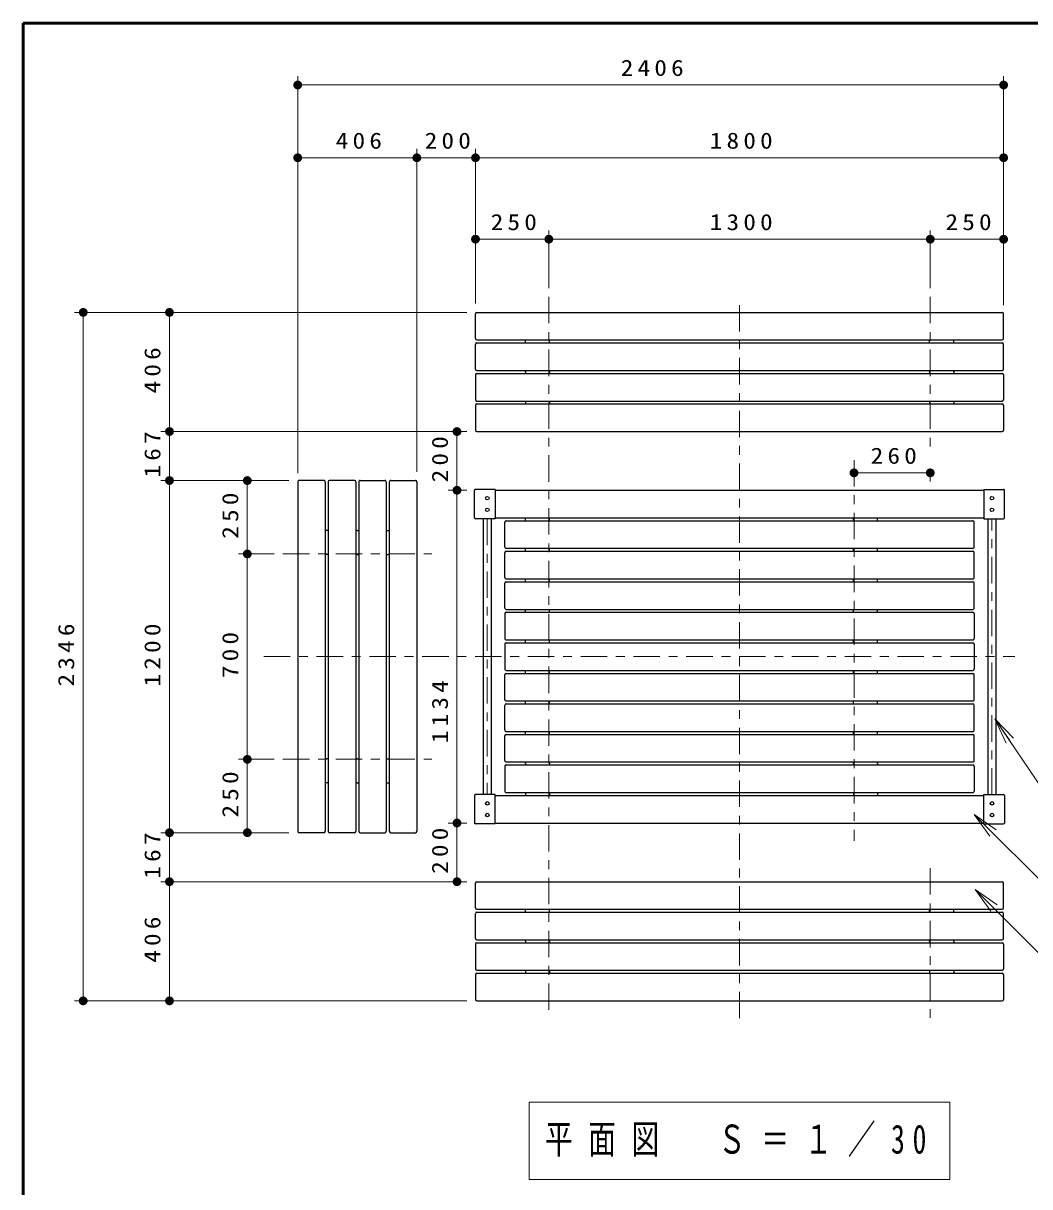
# Model space of a CAD drawing. Units: millimetres on the paper, with parts at other scales. Extents: x -365 to 0, y 0 to 257.
# Drawn here: x -365 to -250.7, y 124.8 to 257 of the extents above; entities that cross this region are included whole.
import ezdxf

# ---------------------------------------------------------------- set-up
doc = ezdxf.new("R2010")
doc.units = ezdxf.units.MM
doc.linetypes.add('USER2', pattern=[6, 3, -1, 1, -1])
doc.layers.add('LY_1', color=7, linetype='Continuous', lineweight=25)
doc.layers.add('LY_4', color=7, linetype='Continuous', lineweight=13)
doc.styles.add('ＭＳ ゴシック', font='')
doc.styles.get('ＭＳ ゴシック').set_extended_font_data('MS Gothic')

# ---------------------------------------------------------------- blocks, each defined once
blk = doc.blocks.new('filled_dot')
at = {"color": 0, "linetype": 'Continuous', "lineweight": -2, "const_width": 1.25}
blk.add_lwpolyline([(-0.625, 0, 1), (0.625, 0, 1)], format="xyb", close=True, dxfattribs=at)

msp = doc.modelspace()

# ---------------------------------------------------------------- linework, layer by layer
at = {"layer": 'LY_1', "lineweight": 13}
for p, q in [((-333.822, 205.892), (-333.822, 250.989)), ((-333.822, 249.989), (-253.622, 249.989)), ((-253.622, 224.992), (-253.622, 250.989)), ((-320.288, 206.059), (-320.288, 242.723)), ((-313.622, 225.159), (-313.622, 242.723)), ((-253.622, 225.159), (-253.622, 242.723)), ((-333.822, 241.723), (-320.288, 241.723)), ((-320.288, 241.723), (-313.622, 241.723)), ((-313.622, 241.723), (-253.622, 241.723)), ((-313.622, 225.159), (-313.622, 233.473)), ((-305.288, 226.926), (-305.288, 233.473)), ((-261.955, 226.926), (-261.955, 233.473)), ((-253.622, 225.159), (-253.622, 233.473)), ((-313.622, 232.473), (-305.288, 232.473)), ((-305.288, 232.473), (-261.955, 232.473)), ((-261.955, 232.473), (-253.622, 232.473)), ((-314.622, 224.159), (-359.188, 224.159)), ((-358.188, 145.959), (-358.188, 224.159)), ((-348.39, 210.625), (-348.39, 224.159)), ((-314.622, 210.625), (-349.39, 210.625)), ((-348.39, 205.059), (-348.39, 210.625)), ((-314.622, 210.625), (-316.726, 210.625)), ((-315.726, 203.959), (-315.726, 210.625)), ((-270.622, 206.392), (-270.622, 204.934)), ((-261.955, 206.392), (-261.955, 204.934)), ((-334.822, 205.059), (-349.39, 205.059)), ((-348.39, 165.059), (-348.39, 205.059)), ((-334.822, 205.059), (-340.545, 205.059)), ((-339.545, 196.725), (-339.545, 205.059)), ((-261.955, 205.934), (-270.622, 205.934)), ((-314.622, 203.959), (-316.726, 203.959)), ((-315.726, 166.159), (-315.726, 203.959)), ((-336.499, 196.725), (-340.545, 196.725)), ((-339.545, 173.392), (-339.545, 196.725)), ((-254.61, 178.008), (-252.935, 175.519)), ((-254.61, 178.008), (-252.52, 175.798)), ((-253.35, 175.24), (-254.61, 178.008)), ((-336.499, 173.392), (-340.545, 173.392)), ((-339.545, 165.059), (-339.545, 173.392)), ((-256.954, 167.139), (-254.833, 165.018)), ((-256.954, 167.139), (-254.479, 165.371)), ((-255.186, 164.664), (-256.954, 167.139)), ((-314.622, 166.159), (-316.726, 166.159)), ((-315.726, 159.492), (-315.726, 166.159)), ((-334.822, 165.059), (-349.39, 165.059)), ((-348.39, 159.492), (-348.39, 165.059)), ((-334.822, 165.059), (-340.545, 165.059)), ((-314.622, 159.492), (-349.39, 159.492)), ((-348.39, 145.959), (-348.39, 159.492)), ((-314.622, 159.492), (-316.726, 159.492)), ((-256.85, 158.618), (-254.729, 156.496)), ((-256.85, 158.618), (-254.375, 156.85)), ((-255.082, 156.143), (-256.85, 158.618)), ((-314.622, 145.959), (-359.188, 145.959)), ((-307.522, 134.459), (-307.522, 125.659)), ((-259.722, 134.459), (-307.522, 134.459)), ((-259.722, 125.659), (-259.722, 134.459)), ((-307.522, 125.659), (-259.722, 125.659))]:
    msp.add_line(p, q, dxfattribs=at)
at = {"layer": 'LY_1', "linetype": 'USER2', "lineweight": 13}
for p, q in [((-305.288, 225.926), (-305.288, 143.985)), ((-283.622, 143.985), (-283.622, 225.926)), ((-261.955, 225.926), (-261.955, 208.659)), ((-270.622, 207.392), (-270.622, 164.118)), ((-312.288, 200.725), (-312.288, 169.392)), ((-254.956, 169.392), (-254.955, 200.725)), ((-335.499, 196.725), (-318.577, 196.725)), ((-337.671, 185.059), (-252.35, 185.059)), ((-335.499, 173.392), (-318.577, 173.392)), ((-261.955, 161.031), (-261.955, 143.985))]:
    msp.add_line(p, q, dxfattribs=at)
at = {"layer": 'LY_1', "color": 4}
for p, q in [((-313.622, 221.192), (-313.622, 223.992)), ((-313.455, 224.159), (-253.789, 224.159)), ((-253.622, 221.192), (-253.622, 223.992)), ((-313.455, 221.025), (-253.789, 221.025)), ((-313.622, 217.725), (-313.622, 220.525)), ((-313.455, 220.692), (-253.789, 220.692)), ((-253.622, 217.725), (-253.622, 220.525)), ((-313.622, 217.059), (-313.622, 214.259)), ((-313.455, 217.559), (-253.789, 217.559)), ((-313.455, 217.225), (-253.789, 217.225)), ((-253.622, 217.059), (-253.622, 214.259)), ((-313.455, 214.092), (-253.789, 214.092)), ((-313.622, 213.592), (-313.622, 210.792)), ((-313.455, 213.759), (-253.789, 213.759)), ((-253.622, 213.592), (-253.622, 210.792)), ((-313.455, 210.625), (-253.789, 210.625)), ((-333.821, 204.892), (-333.821, 165.225)), ((-330.855, 205.058), (-333.655, 205.058)), ((-330.688, 204.892), (-330.688, 165.225)), ((-330.355, 204.892), (-330.355, 165.225)), ((-327.388, 205.058), (-330.188, 205.058)), ((-327.222, 204.892), (-327.222, 165.225)), ((-326.888, 204.892), (-326.888, 165.225)), ((-326.722, 205.058), (-323.922, 205.058)), ((-323.755, 204.892), (-323.755, 165.225)), ((-323.422, 204.892), (-323.422, 165.225)), ((-323.255, 205.058), (-320.455, 205.058)), ((-320.288, 204.892), (-320.288, 165.225)), ((-313.722, 200.825), (-313.722, 203.959)), ((-311.388, 203.959), (-255.855, 203.959)), ((-253.522, 200.825), (-253.522, 203.959)), ((-311.388, 200.825), (-255.855, 200.825)), ((-310.288, 197.525), (-310.288, 200.325)), ((-310.122, 200.492), (-257.122, 200.492)), ((-256.955, 197.525), (-256.955, 200.325)), ((-310.122, 197.359), (-257.122, 197.359)), ((-310.122, 197.025), (-257.122, 197.025)), ((-310.288, 194.059), (-310.288, 196.859)), ((-256.955, 194.059), (-256.955, 196.859)), ((-310.288, 190.592), (-310.288, 193.392)), ((-310.122, 193.892), (-257.122, 193.892)), ((-310.122, 193.559), (-257.122, 193.559)), ((-256.955, 190.592), (-256.955, 193.392)), ((-310.122, 190.425), (-257.122, 190.425)), ((-310.288, 189.925), (-310.288, 187.125)), ((-310.122, 190.092), (-257.122, 190.092)), ((-256.955, 189.925), (-256.955, 187.125)), ((-310.288, 186.459), (-310.288, 183.659)), ((-310.122, 186.959), (-257.122, 186.959)), ((-310.122, 186.625), (-257.122, 186.625)), ((-256.955, 186.459), (-256.955, 183.659)), ((-310.288, 180.192), (-310.288, 182.992)), ((-310.122, 183.492), (-257.122, 183.492)), ((-310.122, 183.159), (-257.122, 183.159)), ((-256.955, 180.192), (-256.955, 182.992)), ((-310.122, 180.025), (-257.122, 180.025)), ((-310.288, 176.725), (-310.288, 179.525)), ((-310.122, 179.692), (-257.122, 179.692)), ((-256.955, 176.725), (-256.955, 179.525)), ((-310.288, 173.259), (-310.288, 176.059)), ((-310.122, 176.559), (-257.122, 176.559)), ((-310.122, 176.225), (-257.122, 176.225)), ((-256.955, 173.259), (-256.955, 176.059)), ((-310.288, 172.592), (-310.288, 169.792)), ((-310.122, 173.092), (-257.122, 173.092)), ((-310.122, 172.759), (-257.122, 172.759)), ((-256.955, 172.592), (-256.955, 169.792)), ((-313.722, 169.292), (-313.722, 166.159)), ((-311.388, 169.292), (-255.855, 169.292)), ((-310.122, 169.625), (-257.122, 169.625)), ((-253.522, 169.292), (-253.522, 166.159)), ((-311.388, 166.159), (-255.855, 166.159)), ((-330.855, 165.059), (-333.655, 165.059)), ((-327.388, 165.059), (-330.188, 165.059)), ((-326.722, 165.059), (-323.922, 165.059)), ((-323.255, 165.059), (-320.455, 165.059)), ((-313.622, 156.525), (-313.622, 159.325)), ((-313.455, 159.492), (-253.789, 159.492)), ((-253.622, 156.525), (-253.622, 159.325)), ((-313.455, 156.358), (-253.789, 156.358)), ((-313.455, 156.025), (-253.789, 156.025)), ((-313.622, 153.058), (-313.622, 155.858)), ((-253.622, 153.058), (-253.622, 155.858)), ((-313.622, 152.392), (-313.622, 149.592)), ((-313.455, 152.892), (-253.789, 152.892)), ((-313.455, 152.558), (-253.789, 152.558)), ((-253.622, 152.392), (-253.622, 149.592)), ((-313.455, 149.425), (-253.789, 149.425)), ((-313.622, 148.925), (-313.622, 146.125)), ((-313.455, 149.092), (-253.789, 149.092)), ((-253.622, 148.925), (-253.622, 146.125)), ((-313.455, 145.959), (-253.789, 145.959))]:
    msp.add_line(p, q, dxfattribs=at)
at = {"layer": 'LY_1'}
for p, q in [((-307.955, 220.692), (-307.955, 221.025)), ((-305.213, 220.692), (-305.213, 221.025)), ((-262.03, 220.692), (-262.03, 221.025)), ((-259.289, 220.692), (-259.289, 221.025)), ((-307.955, 217.392), (-307.955, 217.559)), ((-307.955, 217.392), (-307.955, 217.225)), ((-305.213, 217.392), (-305.213, 217.559)), ((-305.213, 217.392), (-305.213, 217.225)), ((-262.03, 217.392), (-262.03, 217.559)), ((-262.03, 217.392), (-262.03, 217.225)), ((-259.289, 217.392), (-259.289, 217.559)), ((-259.289, 217.392), (-259.289, 217.225)), ((-307.955, 214.092), (-307.955, 213.759)), ((-305.213, 214.092), (-305.213, 213.759)), ((-262.03, 214.092), (-262.03, 213.759)), ((-259.289, 214.092), (-259.289, 213.759)), ((-311.388, 204.059), (-313.622, 204.059)), ((-311.388, 204.059), (-311.388, 200.725)), ((-255.855, 204.059), (-253.621, 204.059)), ((-255.855, 204.059), (-255.855, 200.725)), ((-311.388, 200.725), (-313.622, 200.725)), ((-312.741, 200.725), (-312.741, 169.392)), ((-311.834, 200.725), (-311.835, 169.392)), ((-307.955, 200.492), (-307.955, 200.825)), ((-305.213, 200.492), (-305.213, 200.825)), ((-270.697, 200.492), (-270.697, 200.825)), ((-267.955, 200.492), (-267.955, 200.825)), ((-255.855, 200.725), (-253.622, 200.725)), ((-255.408, 200.725), (-255.409, 169.392)), ((-254.502, 200.725), (-254.502, 169.392)), ((-330.355, 199.392), (-330.688, 199.392)), ((-327.055, 199.392), (-327.222, 199.392)), ((-327.055, 199.392), (-326.888, 199.392)), ((-323.755, 199.392), (-323.422, 199.392)), ((-307.955, 197.025), (-307.955, 197.359)), ((-305.213, 197.025), (-305.213, 197.359)), ((-270.697, 197.025), (-270.697, 197.359)), ((-267.955, 197.025), (-267.955, 197.359)), ((-330.355, 196.65), (-330.688, 196.65)), ((-327.055, 196.65), (-327.222, 196.65)), ((-327.055, 196.65), (-326.888, 196.65)), ((-323.755, 196.65), (-323.422, 196.65)), ((-307.955, 193.559), (-307.955, 193.892)), ((-305.213, 193.559), (-305.213, 193.892)), ((-270.697, 193.559), (-270.697, 193.892)), ((-267.955, 193.559), (-267.955, 193.892)), ((-307.955, 190.092), (-307.955, 190.425)), ((-305.213, 190.092), (-305.213, 190.425)), ((-270.697, 190.092), (-270.697, 190.425)), ((-267.955, 190.092), (-267.955, 190.425)), ((-307.955, 186.625), (-307.955, 186.959)), ((-305.213, 186.625), (-305.213, 186.959)), ((-270.697, 186.625), (-270.697, 186.959)), ((-267.955, 186.625), (-267.955, 186.959)), ((-307.955, 183.159), (-307.955, 183.492)), ((-305.213, 183.159), (-305.213, 183.492)), ((-270.697, 183.159), (-270.697, 183.492)), ((-267.955, 183.159), (-267.955, 183.492)), ((-307.955, 179.692), (-307.955, 180.025)), ((-305.213, 179.692), (-305.213, 180.025)), ((-270.697, 179.692), (-270.697, 180.025)), ((-267.955, 179.692), (-267.955, 180.025)), ((-307.955, 176.225), (-307.955, 176.559)), ((-305.213, 176.225), (-305.213, 176.559)), ((-270.697, 176.225), (-270.697, 176.559)), ((-267.955, 176.225), (-267.955, 176.559)), ((-330.355, 173.467), (-330.688, 173.467)), ((-327.055, 173.467), (-327.222, 173.467)), ((-327.055, 173.467), (-326.888, 173.467)), ((-323.755, 173.467), (-323.422, 173.467)), ((-307.955, 172.925), (-307.955, 173.092)), ((-307.955, 172.925), (-307.955, 172.759)), ((-305.213, 172.925), (-305.213, 173.092)), ((-305.213, 172.925), (-305.213, 172.759)), ((-270.697, 172.925), (-270.697, 173.092)), ((-270.697, 172.925), (-270.697, 172.759)), ((-267.955, 172.925), (-267.955, 173.092)), ((-267.955, 172.925), (-267.955, 172.759)), ((-330.355, 170.725), (-330.688, 170.725)), ((-327.055, 170.725), (-327.222, 170.725)), ((-327.055, 170.725), (-326.888, 170.725)), ((-323.755, 170.725), (-323.422, 170.725)), ((-311.388, 169.392), (-313.622, 169.392)), ((-311.388, 166.059), (-311.388, 169.392)), ((-307.955, 169.625), (-307.955, 169.292)), ((-305.213, 169.625), (-305.213, 169.292)), ((-270.697, 169.625), (-270.697, 169.292)), ((-267.955, 169.625), (-267.955, 169.292)), ((-255.855, 166.059), (-255.855, 169.392)), ((-255.855, 169.392), (-253.622, 169.392)), ((-311.388, 166.059), (-313.622, 166.059)), ((-255.855, 166.059), (-253.621, 166.059)), ((-307.955, 156.025), (-307.955, 156.358)), ((-305.213, 156.025), (-305.213, 156.358)), ((-262.03, 156.025), (-262.03, 156.358)), ((-259.289, 156.025), (-259.289, 156.358)), ((-307.955, 152.725), (-307.955, 152.892)), ((-307.955, 152.725), (-307.955, 152.558)), ((-305.213, 152.725), (-305.213, 152.892)), ((-305.213, 152.725), (-305.213, 152.558)), ((-262.03, 152.725), (-262.03, 152.892)), ((-262.03, 152.725), (-262.03, 152.558)), ((-259.289, 152.725), (-259.289, 152.892)), ((-259.289, 152.725), (-259.289, 152.558)), ((-307.955, 149.425), (-307.955, 149.092)), ((-305.213, 149.425), (-305.213, 149.092)), ((-262.03, 149.425), (-262.03, 149.092)), ((-259.289, 149.425), (-259.289, 149.092))]:
    msp.add_line(p, q, dxfattribs=at)
at = {"layer": 'LY_1', "lineweight": 13}
for points in [[(-254.61, 178.008), (-249.14, 169.879), (-216.107, 169.879)], [(-256.954, 167.139), (-248.063, 158.249), (-209.058, 158.249)], [(-256.85, 158.618), (-248.063, 149.831), (-209.047, 149.831)]]:
    msp.add_lwpolyline(points, dxfattribs=at)
at = {"layer": 'LY_1'}
for centre in [(-312.288, 203.059), (-254.955, 203.059), (-312.288, 201.725), (-254.955, 201.725), (-312.288, 168.392), (-254.955, 168.392), (-312.288, 167.059), (-254.955, 167.059)]:
    msp.add_circle(centre, 0.2, dxfattribs=at)
at = {"layer": 'LY_1', "color": 4}
for centre, start, end in [((-313.455, 223.992), 90, 180), ((-253.789, 223.992), 360, 90), ((-313.455, 221.192), 180, 270), ((-253.789, 221.192), 270, 0), ((-313.455, 220.525), 90, 180), ((-253.789, 220.525), 360, 90), ((-313.455, 217.725), 180, 270), ((-313.455, 217.059), 90, 180), ((-253.789, 217.725), 270, 0), ((-253.789, 217.059), 360, 90), ((-313.455, 214.259), 180, 270), ((-253.789, 214.259), 270, 0), ((-313.455, 213.592), 90, 180), ((-253.789, 213.592), 360, 90), ((-313.455, 210.792), 180, 270), ((-253.789, 210.792), 270, 0), ((-333.655, 204.892), 89.99999, 180), ((-330.855, 204.892), 0, 90.00001), ((-330.188, 204.892), 89.99999, 180), ((-327.388, 204.892), 0, 90.00001), ((-326.722, 204.892), 89.99999, 180), ((-323.922, 204.892), 0, 90.00001), ((-323.255, 204.892), 89.99999, 180), ((-320.455, 204.892), 0, 90.00001), ((-310.122, 200.325), 90, 180), ((-257.122, 200.325), 360, 90), ((-310.122, 197.525), 179.99999, 270), ((-310.122, 196.859), 90, 180), ((-257.122, 197.525), 270, 0.00001), ((-257.122, 196.859), 360, 90), ((-310.122, 194.059), 179.99999, 270), ((-310.122, 193.392), 90, 180), ((-257.122, 194.059), 270, 0.00001), ((-257.122, 193.392), 360, 90), ((-310.122, 190.592), 179.99999, 270), ((-257.122, 190.592), 270, 0.00001), ((-310.122, 189.925), 90, 180), ((-257.122, 189.925), 360, 90), ((-310.122, 187.125), 179.99999, 270), ((-310.122, 186.459), 90, 180), ((-257.122, 187.125), 270, 0.00001), ((-257.122, 186.459), 360, 90), ((-310.122, 183.659), 179.99999, 270), ((-310.122, 182.992), 90, 180), ((-257.122, 183.659), 270, 0.00001), ((-257.122, 182.992), 360, 90), ((-310.122, 180.192), 179.99999, 270), ((-257.122, 180.192), 270, 0.00001), ((-310.122, 179.525), 90, 180), ((-257.122, 179.525), 360, 90), ((-310.122, 176.725), 179.99999, 270), ((-310.122, 176.059), 90, 180), ((-257.122, 176.725), 270, 0.00001), ((-257.122, 176.059), 360, 90), ((-310.122, 173.259), 179.99999, 270), ((-257.122, 173.259), 270, 0.00001), ((-310.122, 172.592), 90, 180), ((-257.122, 172.592), 360, 90), ((-310.122, 169.792), 179.99999, 270), ((-257.122, 169.792), 270, 0.00001), ((-333.655, 165.225), 180, 270), ((-330.855, 165.225), 270, 0), ((-330.188, 165.225), 180, 270), ((-327.388, 165.225), 270, 0), ((-326.722, 165.225), 180, 270), ((-323.922, 165.225), 270, 0), ((-323.255, 165.225), 180, 270), ((-320.455, 165.225), 270, 0), ((-313.455, 159.325), 90, 180), ((-253.789, 159.325), 360, 90), ((-313.455, 156.525), 180, 270), ((-313.455, 155.858), 90, 180), ((-253.789, 156.525), 270, 0), ((-253.789, 155.858), 360, 90), ((-313.455, 153.058), 180, 270), ((-313.455, 152.392), 90, 180), ((-253.789, 153.058), 270, 0), ((-253.789, 152.392), 360, 90), ((-313.455, 149.592), 180, 270), ((-253.789, 149.592), 270, 0), ((-313.455, 148.925), 90, 180), ((-253.789, 148.925), 360, 90), ((-313.455, 146.125), 180, 270), ((-253.789, 146.125), 270, 0)]:
    msp.add_arc(centre, 0.167, start, end, dxfattribs=at)
at = {"layer": 'LY_1'}
for centre, start, end in [((-313.622, 203.959), 90.00112, 180.00112), ((-253.621, 203.959), 359.99888, 89.99888), ((-313.622, 200.825), 180.00112, 270.00112), ((-253.622, 200.825), 269.99888, 359.99888), ((-313.622, 169.292), 89.99888, 179.99888), ((-253.622, 169.292), 0.00112, 90.00112), ((-313.622, 166.159), 179.99888, 269.99888), ((-253.621, 166.159), 270.00112, 0.00112)]:
    msp.add_arc(centre, 0.1, start, end, dxfattribs=at)
at = {"layer": 'LY_4', "lineweight": 50}
for p, q in [((-365, 257), (-365, 0)), ((0, 257), (-365, 257))]:
    msp.add_line(p, q, dxfattribs=at)

# ---------------------------------------------------------------- block references
at = {"layer": 'LY_1', "lineweight": 13, "xscale": 0.4, "yscale": 0.4}
for p in [(-333.822, 249.989), (-333.822, 241.723), (-313.622, 232.473), (-270.622, 205.934)]:
    msp.add_blockref('filled_dot', p, dxfattribs=at)
for p, rotation in [((-253.622, 249.989), 180), ((-320.288, 241.723), 180), ((-313.622, 241.723), 180), ((-253.622, 241.723), 180), ((-305.288, 232.473), 180), ((-261.955, 232.473), 180), ((-253.622, 232.473), 180), ((-358.188, 224.159), 270), ((-348.39, 224.159), 270), ((-348.39, 210.625), 270), ((-315.726, 210.625), 270), ((-261.955, 205.934), 180), ((-348.39, 205.059), 270), ((-339.545, 205.059), 270), ((-315.726, 203.959), 270), ((-339.545, 196.725), 270), ((-339.545, 173.392), 270), ((-315.726, 166.159), 270), ((-348.39, 165.059), 270), ((-339.545, 165.059), 90), ((-348.39, 159.492), 270), ((-315.726, 159.492), 90), ((-358.188, 145.959), 90), ((-348.39, 145.959), 90)]:
    msp.add_blockref('filled_dot', p, dxfattribs=dict(at, rotation=rotation))

# ---------------------------------------------------------------- texts
at = {"layer": 'LY_1', "style": 'ＭＳ ゴシック'}
for s, insert, char_height, attachment_point in [('\\T1.33;\\W1.15;2406', (-293.312, 250.989), 1.833, 8), ('\\T1.33;\\W1.15;406', (-326.64, 242.723), 1.833, 8), ('\\T1.33;\\W1.15;200', (-316.538, 242.723), 1.833, 8), ('\\T1.33;\\W1.15;1800', (-283.2, 242.723), 1.833, 8), ('\\T1.33;\\W1.15;250', (-309.04, 233.473), 1.833, 8), ('\\T1.33;\\W1.15;1300', (-283.2, 233.473), 1.833, 8), ('\\T1.33;\\W1.15;250', (-257.373, 233.473), 1.833, 8), ('\\T1.33;\\W1.15;260', (-265.873, 206.934), 1.833, 8), ('\\T1.56;\\W0.7;平面図\u3000Ｓ＝１／30', (-283.622, 130.059), 3.299, 5)]:
    msp.add_mtext(s, dxfattribs=dict(at, insert=insert, char_height=char_height, attachment_point=attachment_point))
at = {"layer": 'LY_1', "char_height": 1.833, "attachment_point": 8, "rotation": 90, "style": 'ＭＳ ゴシック'}
for s, insert in [('\\T1.33;\\W1.15;406', (-349.39, 217.807)), ('\\T1.33;\\W1.15;167', (-349.39, 208.259)), ('\\T1.33;\\W1.15;200', (-316.726, 207.709)), ('\\T1.33;\\W1.15;250', (-340.545, 201.307)), ('\\T1.33;\\W1.15;2346', (-359.188, 185.475)), ('\\T1.33;\\W1.15;1200', (-349.39, 185.48)), ('\\T1.33;\\W1.15;700', (-340.545, 185.475)), ('\\T1.33;\\W1.15;1134', (-316.726, 179.035)), ('\\T1.33;\\W1.15;250', (-340.545, 169.64)), ('\\T1.33;\\W1.15;200', (-316.726, 163.242)), ('\\T1.33;\\W1.15;167', (-349.39, 162.692)), ('\\T1.33;\\W1.15;406', (-349.39, 153.14))]:
    msp.add_mtext(s, dxfattribs=dict(at, insert=insert))

doc.saveas('drawing.dxf')
